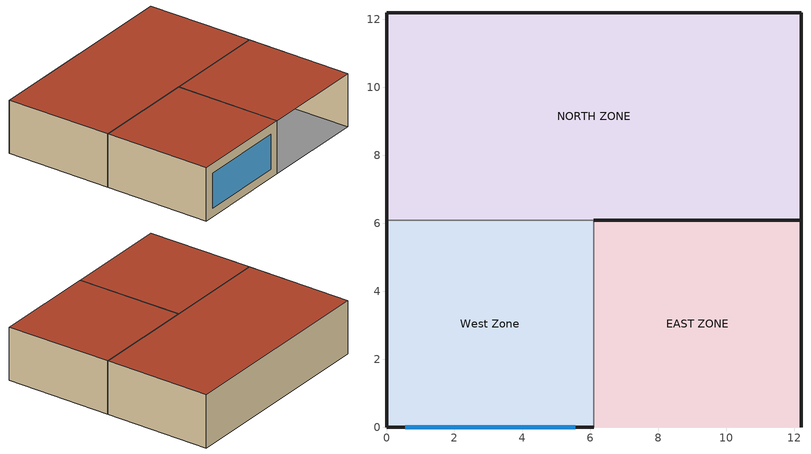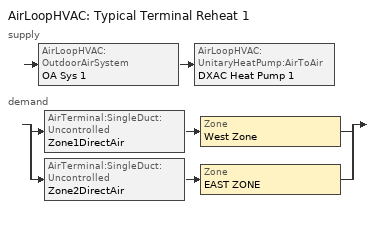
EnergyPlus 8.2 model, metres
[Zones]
West Zone
 floor ground (FLOOR SLAB 8 IN): 0,0 0,6.1 6.1,6.1 6.1,0 z0
 wall outside (EXTWALL802): 0,6.1 0,0 6.1,0 z0:3.05
 wall to NORTH ZONE (PARTITION06reversed): 6.1,6.1 0,6.1 z0:3.05
 wall to EAST ZONE (PARTITION06): 6.1,0 6.1,6.1 z0:3.05
 window (Double Pane Glass): 0.55,0 5.55,0 z0.5:2.5
 roof outside (ROOF34): 0,6.1 0,0 6.1,0 6.1,6.1 z3.05
EAST ZONE
 floor ground (FLOOR SLAB 8 IN): 6.1,0 6.1,6.1 12.19,6.1 12.19,0 z0
 wall outside (EXTWALL802): 12.19,0 12.19,6.1 6.1,6.1 z0:3.05
 wall to NORTH ZONE (PARTITION06reversed): 12.19,6.1 6.1,6.1 z0:3.05
 roof outside (ROOF34): 6.1,6.1 6.1,0 12.19,0 12.19,6.1 z3.05
NORTH ZONE
 floor ground (FLOOR SLAB 8 IN): 0,6.1 0,12.19 12.19,12.19 12.19,6.1 z0
 wall outside (EXTWALL80): 12.19,6.1 12.19,12.19 0,12.19 0,6.1 z0:3.05
 roof outside (ROOF34): 0,12.19 0,6.1 12.19,6.1 12.19,12.19 z3.05
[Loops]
AirLoopHVAC 'Typical Terminal Reheat 1'
 supply: AirLoopHVAC:OutdoorAirSystem 'OA Sys 1' > AirLoopHVAC:UnitaryHeatPump:AirToAir 'DXAC Heat Pump 1'
 demand: split
  | AirTerminal:SingleDuct:Uncontrolled 'Zone1DirectAir' > Zone 'West Zone'
  | AirTerminal:SingleDuct:Uncontrolled 'Zone2DirectAir' > Zone 'EAST ZONE'
[Building]
NONE: North Axis {deg}=0; Terrain=Suburbs; Loads Convergence Tolerance Value=0.04; Temperature Convergence Tolerance Value {deltaC}=0.4; Solar Distribution=FullInteriorAndExterior; Maximum Number of Warmup Days=25; Minimum Number of Warmup Days=6
[Site:Location]
Chicago Ohare Intl Ap IL USA WMO=725300: Latitude {deg}=41.99; Longitude {deg}=-87.91; Time Zone {hr}=-6; Elevation {m}=205
[SizingPeriod:DesignDay] Day of Month=21; Humidity Condition Type=Wetbulb; Barometric Pressure {Pa}=98886; Rain Indicator=No; Snow Indicator=No; Daylight Saving Time Indicator=No; Solar Model Indicator=ASHRAEClearSky
Name | Month | Day Type | Maximum Dry-Bulb Temperature {C} | Daily Dry-Bulb Temperature Range {deltaC} | Wetbulb or DewPoint at Maximum Dry-Bulb {C} | Wind Speed {m/s} | Wind Direction {deg} | Sky Clearness
Chicago Ohare Intl Ap Ann Htg 99% Condns DB | 1 | WinterDesignDay | -16.6 | 0 | -16.6 | 4.9 | 270 | 0
Chicago Ohare Intl Ap Ann Clg 1% Condns DB=>MWB | 7 | SummerDesignDay | 31.6 | 10.5 | 23 | 5.2 | 230 | 1
[Site:GroundTemperature:BuildingSurface]
20.03, 20.03, 20.13, 20.3, 20.43, 20.52, 20.62, 20.77, 20.78, 20.55, 20.44, 20.2
[Material] Thermal Absorptance=0.9
Name | Roughness | Thickness {m} | Conductivity {W/m-K} | Density {kg/m3} | Specific Heat {J/kg-K} | Solar Absorptance | Visible Absorptance
A1 - 1 IN STUCCO | Smooth | 0.0253898 | 0.691831 | 1858.142 | 836.8 | 0.92 | 0.92
C4 - 4 IN COMMON BRICK | Rough | 0.101498 | 0.726422 | 1922.216 | 836.8 | 0.76 | 0.76
E1 - 3 / 4 IN PLASTER OR GYP BOARD | Smooth | 0.01905 | 0.726422 | 1601.846 | 836.8 | 0.92 | 0.92
C6 - 8 IN CLAY TILE | Smooth | 0.203302 | 0.570761 | 1121.292 | 836.8 | 0.82 | 0.82
C10 - 8 IN HW CONCRETE | MediumRough | 0.203302 | 1.729577 | 2242.585 | 836.8 | 0.65 | 0.65
E2 - 1 / 2 IN SLAG OR STONE | Rough | 0.0127102 | 1.435549 | 881.0155 | 1673.6 | 0.55 | 0.55
E3 - 3 / 8 IN FELT AND MEMBRANE | Rough | 0.00954024 | 0.190253 | 1121.292 | 1673.6 | 0.75 | 0.75
B5 - 1 IN DENSE INSULATION | VeryRough | 0.0253898 | 0.0432394 | 91.30524 | 836.8 | 0.5 | 0.5
C12 - 2 IN HW CONCRETE | MediumRough | 0.0509016 | 1.729577 | 2242.585 | 836.8 | 0.65 | 0.65
Composite 2x6 Wood Stud R19 #2 | Smooth | 0.133 | 0.047 | 93.84 | 1006 | 0.7 | 0.7
[WindowMaterial:Glazing]
GLASS - CLEAR PLATE 1 / 4 IN: Optical Data Type=SpectralAverage; Thickness {m}=0.006; Solar Transmittance at Normal Incidence=0.775; Front Side Solar Reflectance at Normal Incidence=0.071; Back Side Solar Reflectance at Normal Incidence=0.071; Visible Transmittance at Normal Incidence=0.881; Front Side Visible Reflectance at Normal Incidence=0.08; Back Side Visible Reflectance at Normal Incidence=0.08; Infrared Transmittance at Normal Incidence=0; Front Side Infrared Hemispherical Emissivity=0.84; Back Side Infrared Hemispherical Emissivity=0.84; Conductivity {W/m-K}=0.9
[WindowMaterial:Gas]
WinAirB1 - AIRSPACE RESISTANCE: Gas Type=AIR; Thickness {m}=0.013
[Construction]
EXTWALL80: A1 - 1 IN STUCCO, C4 - 4 IN COMMON BRICK, E1 - 3 / 4 IN PLASTER OR GYP BOARD
EXTWALL802: A1 - 1 IN STUCCO, C4 - 4 IN COMMON BRICK, Composite 2x6 Wood Stud R19 #2, E1 - 3 / 4 IN PLASTER OR GYP BOARD
PARTITION06reversed: E1 - 3 / 4 IN PLASTER OR GYP BOARD, Composite 2x6 Wood Stud R19 #2, C6 - 8 IN CLAY TILE, E1 - 3 / 4 IN PLASTER OR GYP BOARD
PARTITION06: E1 - 3 / 4 IN PLASTER OR GYP BOARD, C6 - 8 IN CLAY TILE, E1 - 3 / 4 IN PLASTER OR GYP BOARD
FLOOR SLAB 8 IN: C10 - 8 IN HW CONCRETE
ROOF34: E2 - 1 / 2 IN SLAG OR STONE, E3 - 3 / 8 IN FELT AND MEMBRANE, B5 - 1 IN DENSE INSULATION, C12 - 2 IN HW CONCRETE
Double Pane Glass: GLASS - CLEAR PLATE 1 / 4 IN, WinAirB1 - AIRSPACE RESISTANCE, GLASS - CLEAR PLATE 1 / 4 IN
[Zone] Type=1; Multiplier=1; Ceiling Height {m}=autocalculate; Volume {m3}=autocalculate
West Zone; EAST ZONE; NORTH ZONE
[People] Number of People Schedule=OFFICE OCCUPANCY; Number of People Calculation Method=people; Fraction Radiant=0.3; Activity Level Schedule=Activity Sch; Carbon Dioxide Generation Rate {m3/s-W}=3.82E-8; Mean Radiant Temperature Calculation Type=zoneaveraged; Work Efficiency Schedule=Work Eff Sch; Clothing Insulation Calculation Method=ClothingInsulationSchedule; Clothing Insulation Schedule=Clothing Sch; Air Velocity Schedule=Air Velo Sch; Thermal Comfort Model 1 Type=FANGER
Name | Zone or ZoneList | Number of People
WestPeople | West Zone | 3
EastPeople | EAST ZONE | 3
NorthPeople | NORTH ZONE | 4
[Lights] Schedule=OFFICE LIGHTING; Design Level Calculation Method=LightingLevel; Return Air Fraction=0; Fraction Radiant=0.2; Fraction Visible=0.2; Fraction Replaceable=0
Name | Zone or ZoneList | Lighting Level {W}
WEST ZONE Lights 1 | WEST ZONE | 400
EAST ZONE Lights 1 | EAST ZONE | 400
NORTH ZONE Lights 1 | NORTH ZONE | 480
[ElectricEquipment] Schedule=INTERMITTENT; Design Level Calculation Method=EquipmentLevel; Fraction Latent=0; Fraction Radiant=0.3; Fraction Lost=0
Name | Zone or ZoneList | Design Level {W}
West Zone ElecEq 1 | West Zone | 520
EAST ZONE ElecEq 1 | EAST ZONE | 520
NORTH ZONE ElecEq 1 | NORTH ZONE | 1040
[Sizing:Zone] Zone Cooling Design Supply Air Temperature Input Method=SupplyAirTemperature; Zone Cooling Design Supply Air Temperature {C}=14; Zone Heating Design Supply Air Temperature Input Method=SupplyAirTemperature; Zone Heating Design Supply Air Temperature {C}=48; Zone Cooling Design Supply Air Humidity Ratio {kgWater/kgDryAir}=0.009; Zone Heating Design Supply Air Humidity Ratio {kgWater/kgDryAir}=0.009; Zone Heating Sizing Factor=0; Zone Cooling Sizing Factor=0; Cooling Design Air Flow Method=DesignDay; Cooling Design Air Flow Rate {m3/s}=0; Heating Design Air Flow Method=DesignDay; Heating Design Air Flow Rate {m3/s}=0
Name | Design Specification Outdoor Air Object
West Zone | SZ DSOA West Zone
EAST ZONE | SZ DSOA EAST ZONE
[DesignSpecification:OutdoorAir] Outdoor Air Method=flow/person; Outdoor Air Flow per Person {m3/s-person}=0.00944; Outdoor Air Flow per Zone Floor Area {m3/s-m2}=0; Outdoor Air Flow per Zone {m3/s}=0
SZ DSOA West Zone; SZ DSOA EAST ZONE
[Sizing:System]
Typical Terminal Reheat 1: Type of Load to Size On=sensible; Design Outdoor Air Flow Rate {m3/s}=autosize; Minimum System Air Flow Ratio=0; Preheat Design Temperature {C}=7; Preheat Design Humidity Ratio {kgWater/kgDryAir}=0.008; Precool Design Temperature {C}=11; Precool Design Humidity Ratio {kgWater/kgDryAir}=0.008; Central Cooling Design Supply Air Temperature {C}=13; Central Heating Design Supply Air Temperature {C}=50; Sizing Option=noncoincident; 100% Outdoor Air in Cooling=no; 100% Outdoor Air in Heating=no; Central Cooling Design Supply Air Humidity Ratio {kgWater/kgDryAir}=0.008; Central Heating Design Supply Air Humidity Ratio {kgWater/kgDryAir}=0.008; Cooling Design Air Flow Method=DesignDay; Cooling Design Air Flow Rate {m3/s}=0; Heating Design Air Flow Method=DesignDay; Heating Design Air Flow Rate {m3/s}=0
[AirLoopHVAC]
Typical Terminal Reheat 1: Design Supply Air Flow Rate {m3/s}=autosize
[AvailabilityManager:Scheduled]
Name | Schedule
Heat Pump 1 Avail | FanAndCoilAvailSched
Outdoor Air 1 Avail | OutdoorAirAvailSched
[Controller:OutdoorAir]
OA Controller 1: Minimum Outdoor Air Flow Rate {m3/s}=autosize; Maximum Outdoor Air Flow Rate {m3/s}=autosize; Economizer Control Type=NoEconomizer; Economizer Control Action Type=ModulateFlow; Lockout Type=NoLockout; Minimum Limit Type=FixedMinimum; Minimum Outdoor Air Schedule=OAFractionSched
[Zone equipment]
West Zone: Zone1DirectAir
EAST ZONE: Zone2DirectAir
[AirLoopHVAC:UnitaryHeatPump:AirToAir]
DXAC Heat Pump 1: Availability Schedule=FanAndCoilAvailSched; Supply Air Flow Rate During Cooling Operation {m3/s}=autosize; Supply Air Flow Rate During Heating Operation {m3/s}=autosize; Supply Air Flow Rate When No Cooling or Heating is Needed {m3/s}=0; Controlling Zone or Thermostat Location=East Zone; Supply Air Fan=Supply Fan 1; Heating Coil=Heat Pump DX Heating Coil 1; Cooling Coil=Heat Pump ACDXCoil 1; Supplemental Heating Coil=Heat Pump DX Supp Heating Coil 1; Maximum Supply Air Temperature from Supplemental Heater {C}=50; Maximum Outdoor Dry-Bulb Temperature for Supplemental Heater Operation {C}=21; Fan Placement=BlowThrough; Supply Air Fan Operating Mode Schedule=CyclingFanSchedule
[AirTerminal:SingleDuct:Uncontrolled] Availability Schedule=FanAndCoilAvailSched; Maximum Air Flow Rate {m3/s}=autosize
Zone1DirectAir; Zone2DirectAir
[ZoneControl:Thermostat] Control Type Schedule=Zone Control Type Sched; Control 1=Heating Setpoint with SB; Control 2=Cooling Setpoint with SB
Name | Zone or ZoneList
Zone 1 Thermostat | West Zone
Zone 2 Thermostat | EAST ZONE
[ThermostatSetpoint:SingleHeating]
Heating Setpoint with SB: Setpoint Temperature Schedule=Heating Setpoints
[ThermostatSetpoint:SingleCooling]
Cooling Setpoint with SB: Setpoint Temperature Schedule=Cooling Setpoints
[Coil:Heating:Gas]
Heat Pump DX Supp Heating Coil 1: Availability Schedule=FanAndCoilAvailSched; Gas Burner Efficiency=0.8; Nominal Capacity {W}=autosize
[Coil:Cooling:DX:SingleSpeed]
Heat Pump ACDXCoil 1: Availability Schedule=FanAndCoilAvailSched; Gross Rated Total Cooling Capacity {W}=autosize; Gross Rated Sensible Heat Ratio=autosize; Gross Rated Cooling COP {W/W}=3; Rated Air Flow Rate {m3/s}=autosize; Total Cooling Capacity Function of Temperature Curve=HPACCoolCapFT; Total Cooling Capacity Function of Flow Fraction Curve=HPACCoolCapFFF; Energy Input Ratio Function of Temperature Curve=HPACCOOLEIRFT; Energy Input Ratio Function of Flow Fraction Curve=HPACCOOLEIRFFF; Part Load Fraction Correlation Curve=HPACCOOLPLFFPLR; Condenser Type=AirCooled; Basin Heater Capacity {W/K}=200; Zone Name for Condenser Placement=NORTH ZONE
[Coil:Heating:DX:SingleSpeed]
Heat Pump DX Heating Coil 1: Availability Schedule=FanAndCoilAvailSched; Gross Rated Heating Capacity {W}=autosize; Gross Rated Heating COP {W/W}=2.75; Rated Air Flow Rate {m3/s}=autosize; Heating Capacity Function of Temperature Curve=HPACHeatCapFT; Heating Capacity Function of Flow Fraction Curve=HPACHeatCapFFF; Energy Input Ratio Function of Temperature Curve=HPACHeatEIRFT; Energy Input Ratio Function of Flow Fraction Curve=HPACHeatEIRFFF; Part Load Fraction Correlation Curve=HPACCOOLPLFFPLR; Minimum Outdoor Dry-Bulb Temperature for Compressor Operation {C}=-5; Maximum Outdoor Dry-Bulb Temperature for Defrost Operation {C}=5; Crankcase Heater Capacity {W}=200; Maximum Outdoor Dry-Bulb Temperature for Crankcase Heater Operation {C}=10; Defrost Strategy=Resistive; Defrost Control=TIMED; Defrost Time Period Fraction=0.166667; Resistive Defrost Heater Capacity {W}=autosize; Region number for calculating HSPF=4; Zone Name for Evaporator Placement=NORTH ZONE; Secondary Coil Air Flow Rate=autosize; Secondary Coil Fan Flow Scaling Factor=1.5; Nominal Sensible Heat Ratio of Secondary Coil=0.9; Sensible Heat Ratio Modifier Function of Temperature Curve=DXSecondaryCoilSHRFT; Sensible Heat Ratio Function of Flow Fraction Curve=DXSecondaryCoilSHRFFF
[Fan:OnOff]
Supply Fan 1: Availability Schedule=FanAndCoilAvailSched; Fan Total Efficiency=0.7; Pressure Rise {Pa}=300; Maximum Flow Rate {m3/s}=autosize; Motor Efficiency=0.9; Motor In Airstream Fraction=1
[Schedule:Compact]
Activity Sch: Through: 12/31, For: AllDays, Until: 24:00, 131.8
Work Eff Sch; CyclingFanSchedule: Through: 12/31, For: AllDays, Until: 24:00, 0
Clothing Sch: Through: 12/31, For: AllDays, Until: 24:00, 1
Air Velo Sch: Through: 12/31, For: AllDays, Until: 24:00, 0.137
OFFICE OCCUPANCY: Through: 12/31, For: WeekDays SummerDesignDay, Until: 6:00, 0, Until: 7:00, 0.1, Until: 8:00, 0.5, Until: 12:00, 1, Until: 13:00, 0.5, Until: 16:00, 1, Until: 17:00, 0.5, Until: 18:00, 0.1, Until: 24:00, 0, For: AllOtherDays, Until: 24:00, 0
INTERMITTENT: Through: 12/31, For: WeekDays SummerDesignDay, Until: 8:00, 0, Until: 18:00, 1, Until: 24:00, 0, For: AllOtherDays, Until: 24:00, 0
OFFICE LIGHTING: Through: 12/31, For: WeekDays SummerDesignDay, Until: 6:00, 0.05, Until: 7:00, 0.2, Until: 17:00, 1, Until: 18:00, 0.5, Until: 24:00, 0.05, For: AllOtherDays, Until: 24:00, 0.05
OutdoorAirAvailSched: Through: 3/31, For: AllDays, Until: 24:00, 1, Through: 9/30, For: WeekDays, Until: 7:00, 0, Until: 17:00, 1, Until: 24:00, 0, For: SummerDesignDay WinterDesignDay, Until: 24:00, 0, For: AllOtherDays, Until: 24:00, 0, Through: 12/31, For: AllDays, Until: 24:00, 1
OAFractionSched: Through: 12/31, For: AllDays, Until: 7:00, 0, Until: 17:00, 1, Until: 24:00, 0
FanAndCoilAvailSched: Through: 3/31, For: AllDays, Until: 24:00, 1, Through: 9/30, For: WeekDays, Until: 7:00, 0, Until: 17:00, 1, Until: 24:00, 0, For: SummerDesignDay WinterDesignDay, Until: 24:00, 1, For: AllOtherDays, Until: 24:00, 0, Through: 12/31, For: AllDays, Until: 24:00, 1
Heating Setpoints: Through: 12/31, For: AllDays, Until:  7:00, 15, Until: 17:00, 20, Until: 24:00, 15
Cooling Setpoints: Through: 12/31, For: AllDays, Until:  7:00, 30, Until: 17:00, 24, Until: 24:00, 30
Zone Control Type Sched: Through: 3/31, For: AllDays, Until: 24:00, 1, Through: 9/30, For: AllDays, Until: 24:00, 2, Through: 12/31, For: AllDays, Until: 24:00, 1
[Curve:Biquadratic] Input Unit Type for X=Temperature; Input Unit Type for Y=Temperature; Output Unit Type=Dimensionless
Name | Coefficient1 Constant | Coefficient2 x | Coefficient3 x**2 | Coefficient4 y | Coefficient5 y**2 | Coefficient6 x*y | Minimum Value of x | Maximum Value of x | Minimum Value of y | Maximum Value of y | Minimum Curve Output | Maximum Curve Output
HPACCoolCapFT | 0.766956 | 0.0107756 | -4.14703e-05 | 0.00134961 | -0.000261144 | 0.000457488 | 12.77778 | 23.88889 | 18 | 46.11111
HPACCOOLEIRFT | 0.297145 | 0.0430933 | -0.000748766 | 0.00597727 | 0.000482112 | -0.000956448 | 12.77778 | 23.88889 | 18 | 46.11111
DXSecondaryCoilSHRFT | 1.32945 | -0.0990649 | 0.000831004 | 0.0652278 | -7.93358e-05 | -0.000587442 | -5 | 15 | 15 | 20 | 1.3 | 1.9
[Curve:Cubic]
Name | Coefficient1 Constant | Coefficient2 x | Coefficient3 x**2 | Coefficient4 x**3 | Minimum Value of x | Maximum Value of x | Input Unit Type for X | Output Unit Type
HPACHeatCapFT | 0.758746 | 0.027626 | 0.000148716 | 3.4992e-06 | -20 | 20 | Temperature | Dimensionless
HPACHeatCapFFF | 0.84 | 0.16 | 0 | 0 | 0.5 | 1.5
HPACHeatEIRFT | 1.19248 | -0.0300438 | 0.00103745 | -2.3328e-05 | -20 | 20 | Temperature | Dimensionless
[Curve:Quadratic]
Name | Coefficient1 Constant | Coefficient2 x | Coefficient3 x**2 | Minimum Value of x | Maximum Value of x
HPACCoolCapFFF | 0.8 | 0.2 | 0 | 0.5 | 1.5
HPACCOOLEIRFFF | 1.156 | -0.1816 | 0.0256 | 0.5 | 1.5
HPACCOOLPLFFPLR | 0.85 | 0.15 | 0 | 0 | 1
HPACHeatEIRFFF | 1.3824 | -0.4336 | 0.0512 | 0 | 1
DXSecondaryCoilSHRFFF | 0.9317 | -0.0077 | 0.076 | 0.69 | 1.3
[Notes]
HeatPumpSecondaryCoil.idf
Basic file description:  Heat pump with DX coil for cooling (w/ 10% outdoor air max.)
1 story building divided into 2 interior conditioned zones and 1 unconditioned zone.
The condenser of the heat pump in cooling mode and evaporator of the heat pump in heating
mode is placed in the unconditioned zone. In cooling mode heat is dumped into the unconditioned
zone and in heating mode heat is removed (extracted) from the unconditioned zone.
Roof with no plenum. Ground contact with floor.
Highlights:              Heat pump air conditioner with secondary coil (condenser) in an unconditioned zone.
Simulation Location/Run: Chicago Ohare Intl Ap IL USA WMO=725300, 2 design days, 2 run periods.
Run Control executes two design days (see RUN PERIOD object)
Location:                Chicago, IL
Design Days:             Chicago Ohare Intl Ap IL USA Annual Heating 99%, MaxDB=-16.6°C
Chicago Ohare Intl Ap IL USA Annual Cooling (DB=>MWB) 1%, MaxDB=31.6°C MWB=23°C
Run Period (Weather File): Winter 1/14, Summer 7/7.
Run Control:             No zone or system sizing, design day run control (no weather file simulation)
Building: Single floor square shaped building 40 ft south wall, 40 ft west wall, zone height 10 feet.
There is a single window in West Zone's south wall. The walls are 1 in stucco over 4 in common brick, composite
wood stud and insulation, and gypsum board. The roof is a built up roof with 1/2 in stone over 3/8 in felt
over 1 in dense insulation supported by 2 in heavy weight concrete. The window is double pane 3 mm clear glass.
The window to wall ratio is approximately 0.072.
The building is oriented due north.
Floor Area:        148.645 m2 (1600 ft2)
Number of Stories: 1
Zone Description Details:
|       West         |         East           |    window = *
Internal gains description:     ZONE West      - lighting is 0 watts, equip is 2928.751 watts, 3 occupants
Internal gains description:     ZONE North     - lighting is 878.6252 watts, equip is 2928.751 watts, 4 occupants
Internal gains description:     ZONE East      - lighting is 1464.375 watts, equip is 1464.375 watts, 3 occupants
Interzone Surfaces:             3 interzone surfaces (see diagram)
Internal Mass:                  None
Detached Shading:               None
Daylight:                       None
Natural Ventilation:            None
Compact Schedules:              Yes
Solair Distribution:            FullInteriorAndExterior
HVAC:                           UNITARYSYSTEM:HEATPUMP:AIRTOAIR
Heat pump using a single air loop serving 2 zones adjacent to an unconditioned zone.
Heat pump configured with a blow through fan, heat pump defrost is timed using a resistive
heating element. Heating set point during winter months is 20 C during occupied hours,
15 C set-back otherwise. Cooling set point at 24 C during occupied hours only.
Cooling coil off all winter. Heat Pump has a gas supplemental heater.  The condenser of the
is placed in the unconditioned zone.  Thus the condenser rejects heat to the unconditioned
zone and extracts heat from the unconditioned zone when the heat pump is in heating mode.
Zonal Equipment:                DIRECT AIR
Central Air Handling Equipment: Yes
System Equipment Autosize:      No
Purchased Cooling:              No
Purchased Heating:              No
Purchased Chilled Water:        No
Purchased Hot Water:            No
Coils:                          Coil:Cooling:DX:SingleSpeed, COIL:DX:HeatingEmpirical, Coil:Heating:Gas
Pumps:                          None
Boilers:                        None
Chillers:                       None
Towers:                         None
Standard Reports:               None
Timestep or Hourly Variables:   Timestep
Time bins Report:               None
HTML Report:                    None
Environmental Emissions:        None
Utility Tariffs:                None
